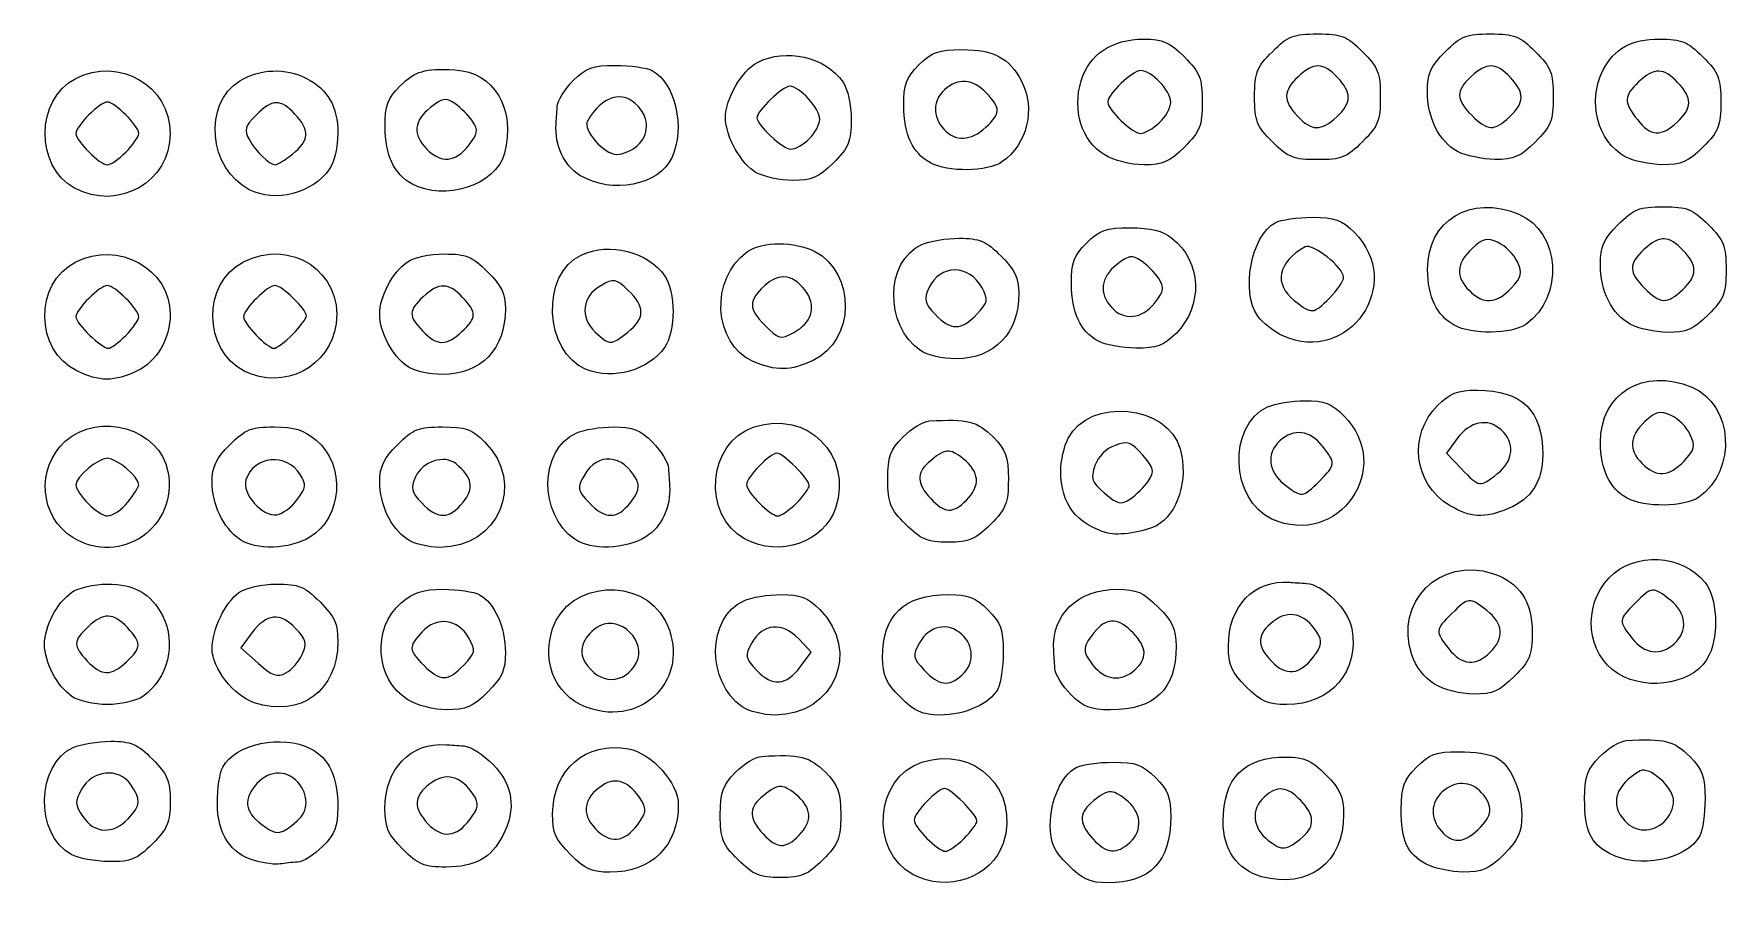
# Model space of a CAD drawing. Extents: x -1 to 2559, y 1 to 1442.
# Drawn here: x 1260.1 to 1691.3, y 958.7 to 1177.3 of the extents above; entities that cross this region are included whole.
import ezdxf

# ---------------------------------------------------------------- set-up
doc = ezdxf.new("R2010")
doc.units = 0
doc.layers.get('0').update_dxf_attribs({"linetype": 'CONTINUOUS'})
doc.layers.add('IMAGE', color=7, linetype='CONTINUOUS')

# ---------------------------------------------------------------- blocks, each defined once
blk = doc.blocks.new('wave')
at = {"layer": 'IMAGE', "color": 7}
for points in [[(599.48, -456.38), (599.48, -456.38)], [(643.65, -455.23), (643.65, -455.23)], [(688.81, -453.72), (688.81, -453.72)], [(732.81, -453.72), (732.81, -453.72)], [(775.48, -455.05), (775.48, -455.05)], [(467.82, -461.07), (467.82, -461.07)], [(510.79, -461.08), (510.79, -461.08)], [(554.56, -459.28), (554.56, -459.28)], [(672.43, -460.08), (672.43, -460.08)], [(380.62, -462.68), (380.62, -462.68)], [(423.05, -463.19), (423.05, -463.19)], [(585.38, -465.42), (585.38, -465.42)], [(629.64, -463.34), (629.64, -463.34)], [(719.58, -462.53), (719.58, -462.53)], [(762.25, -463.86), (762.25, -463.86)], [(496.2, -468.61), (496.2, -468.61)], [(541.07, -467.95), (541.07, -467.95)], [(367.58, -471.86), (367.58, -471.86)], [(412.03, -472.26), (412.03, -472.26)], [(453.38, -470.76), (453.38, -470.76)], [(687.05, -499.77), (687.05, -499.77)], [(733.22, -497.3), (733.22, -497.3)], [(776.81, -497.72), (776.81, -497.72)], [(642.49, -501.07), (642.49, -501.07)], [(466.14, -508.38), (466.14, -508.38)], [(508.38, -508.52), (508.38, -508.52)], [(718.71, -506.76), (718.71, -506.76)], [(763.58, -506.53), (763.58, -506.53)], [(380.62, -509.34), (380.62, -509.34)], [(423.05, -509.1), (423.05, -509.1)], [(628.04, -510.76), (628.04, -510.76)], [(675.07, -509.44), (675.07, -509.44)], [(452.19, -517.2), (452.19, -517.2)], [(540.32, -516), (540.32, -516)], [(582.85, -513.2), (582.85, -513.2)], [(368.16, -518.39), (368.16, -518.39)], [(410.72, -518.41), (410.72, -518.41)], [(497.75, -517.98), (497.75, -517.98)], [(777.22, -541.3), (777.22, -541.3)], [(640.86, -546.33), (640.86, -546.33)], [(684.38, -546.43), (684.38, -546.43)], [(729.72, -544.52), (729.72, -544.52)], [(381.13, -551.77), (381.13, -551.77)], [(424.22, -551.13), (424.22, -551.13)], [(466.44, -551.81), (466.44, -551.81)], [(509.1, -551.81), (509.1, -551.81)], [(594.56, -551.28), (594.56, -551.28)], [(762.71, -550.76), (762.71, -550.76)], [(551.29, -552.01), (551.29, -552.01)], [(672.32, -556.07), (672.32, -556.07)], [(717.55, -552.62), (717.55, -552.62)], [(579.1, -557.42), (579.1, -557.42)], [(630.56, -559.66), (630.56, -559.66)], [(367.12, -560.77), (367.12, -560.77)], [(409.52, -561.2), (409.52, -561.2)], [(452.19, -561.2), (452.19, -561.2)], [(494.85, -561.2), (494.85, -561.2)], [(538.25, -561.2), (538.25, -561.2)], [(425.52, -590.52), (425.52, -590.52)], [(727.9, -589.95), (727.9, -589.95)], [(774.79, -587.74), (774.79, -587.74)], [(380.81, -592.38), (380.81, -592.38)], [(466.63, -593.21), (466.63, -593.21)], [(510.58, -592.59), (510.58, -592.59)], [(552.34, -593.63), (552.34, -593.63)], [(637.46, -594.41), (637.46, -594.41)], [(682.89, -591.13), (682.89, -591.13)], [(665.76, -598.75), (665.76, -598.75)], [(713.7, -598.05), (713.7, -598.05)], [(760.37, -595.38), (760.37, -595.38)], [(366.85, -601.2), (366.85, -601.2)], [(413.28, -602.8), (413.28, -602.8)], [(452.37, -602.05), (452.37, -602.05)], [(577.76, -601.42), (577.76, -601.42)], [(621.13, -600.72), (621.13, -600.72)], [(499.39, -604.49), (499.39, -604.49)], [(537.52, -603.87), (537.52, -603.87)], [(381.18, -632.36), (381.18, -632.36)], [(424.23, -632.87), (424.23, -632.87)], [(468.22, -632.46), (468.22, -632.46)], [(510.89, -633.8), (510.89, -633.8)], [(772.12, -633.08), (772.12, -633.08)], [(551.9, -636.62), (551.9, -636.62)], [(593.96, -637.34), (593.96, -637.34)], [(680.23, -636.87), (680.23, -636.87)], [(724.81, -635.05), (724.81, -635.05)], [(366.71, -641.42), (366.71, -641.42)], [(451.1, -640.08), (451.1, -640.08)], [(493.76, -641.42), (493.76, -641.42)], [(636.12, -638.41), (636.12, -638.41)], [(758.26, -641.2), (758.26, -641.2)], [(413.65, -643.06), (413.65, -643.06)], [(536.43, -642.75), (536.43, -642.75)], [(580.91, -646.53), (580.91, -646.53)], [(620.43, -644.08), (620.43, -644.08)], [(711.6, -643.87), (711.6, -643.87)], [(669.65, -647.07), (669.65, -647.07)]]:
    blk.add_lwpolyline(points, close=True, dxfattribs=at)
for points in [[(597.23, -503.95), (597.23, -503.95)], [(550.62, -508.59), (550.62, -508.59)], [(719.44, -535.61), (716.72, -539.27), (720.56, -543.28)], [(412.7, -585.05), (409.9, -588.83), (414.28, -592.74)], [(552.34, -593.63), (555.06, -589.98), (551.86, -586.57)], [(593.46, -595.74), (593.46, -595.74)]]:
    blk.add_lwpolyline(points, dxfattribs=at)
for points in [[(623.76, -444.55), (625.78, -437.81), (631.56, -433.96), (639.7, -433.95)], [(639.7, -433.95), (644.52, -433.95), (646.26, -434.71), (650.03, -438.48)], [(672.43, -437.15), (676.42, -433.16), (677.79, -432.62), (683.9, -432.62)], [(683.9, -432.62), (690, -432.62), (691.37, -433.16), (695.36, -437.15)], [(716.43, -437.15), (720.42, -433.16), (721.79, -432.62), (727.9, -432.62)], [(727.9, -432.62), (734, -432.62), (735.37, -433.16), (739.36, -437.15)], [(756.56, -441.96), (759.51, -436.25), (763.65, -433.95), (770.99, -433.95)], [(770.99, -433.95), (776.61, -433.95), (778.11, -434.57), (782.03, -438.48)], [(367.85, -443.97), (378.9, -438.26), (391.9, -445.81), (391.9, -457.95)], [(541.34, -439.89), (548.63, -436.12), (558.6, -438.42), (563.15, -444.9)], [(582.46, -440.51), (585.8, -437.18), (587.38, -436.62), (593.5, -436.62)], [(593.5, -436.62), (601.51, -436.62), (605.53, -438.75), (608.57, -444.63)], [(650.03, -438.48), (654.02, -442.48), (654.56, -443.84), (654.56, -449.95)], [(667.9, -448.62), (667.9, -442.51), (668.44, -441.14), (672.43, -437.15)], [(689, -443.7), (685.38, -439.85), (682.93, -439.81), (678.98, -443.51)], [(695.36, -437.15), (699.36, -441.14), (699.9, -442.51), (699.9, -448.62)], [(711.9, -447.22), (711.9, -442.7), (712.73, -440.85), (716.43, -437.15)], [(733, -443.7), (729.38, -439.85), (726.93, -439.81), (722.98, -443.51)], [(739.36, -437.15), (743.36, -441.14), (743.9, -442.51), (743.9, -448.62)], [(782.03, -438.48), (786.02, -442.48), (786.56, -443.84), (786.56, -449.95)], [(367.58, -471.86), (357.4, -466.34), (357.57, -449.29), (367.85, -443.97)], [(409.61, -444.57), (414.73, -441.45), (421.27, -441.21), (426.55, -443.94)], [(426.55, -443.94), (432.15, -446.84), (434.56, -451.06), (434.56, -457.95)], [(450.46, -445.85), (454.26, -442.04), (456.6, -441.36), (464.35, -441.78)], [(464.35, -441.78), (474.36, -442.32), (479.98, -451.77), (476.97, -463)], [(494.46, -444.51), (497.76, -441.22), (499.41, -440.62), (505.21, -440.62)], [(505.21, -440.62), (508.99, -440.62), (513.23, -441.23), (514.64, -441.99)], [(514.64, -441.99), (520.43, -445.09), (523.03, -456.54), (519.64, -463.99)], [(533.23, -453.95), (533.23, -449.1), (537.35, -441.96), (541.34, -439.89)], [(578.61, -450.85), (578.57, -445.48), (579.21, -443.76), (582.46, -440.51)], [(599.66, -447.7), (596.25, -444.07), (592.4, -443.75), (589, -446.82)], [(638.92, -441.95), (636.76, -441.95), (630.56, -447.88), (630.56, -449.95)], [(646.56, -449.95), (646.56, -447.06), (641.68, -441.95), (638.92, -441.95)], [(678.98, -443.51), (675.14, -447.13), (675.09, -449.59), (678.8, -453.53)], [(688.81, -453.72), (692.66, -450.1), (692.7, -447.65), (689, -443.7)], [(722.98, -443.51), (719.06, -447.2), (719.09, -449.27), (723.17, -453.34)], [(732.81, -453.72), (736.66, -450.1), (736.7, -447.65), (733, -443.7)], [(762.25, -463.86), (755.2, -460.04), (752.53, -449.76), (756.56, -441.96)], [(775.66, -445.04), (772.05, -441.19), (769.59, -441.14), (765.65, -444.85)], [(412.03, -472.26), (401.67, -466.94), (400.22, -450.3), (409.61, -444.57)], [(446.61, -456.18), (446.57, -450.81), (447.21, -449.1), (450.46, -445.85)], [(490.4, -451.18), (490.49, -449.66), (492.32, -446.66), (494.46, -444.51)], [(511.02, -451.05), (507.15, -446.78), (501.75, -448.34), (498.12, -454.79)], [(549.6, -445.95), (547.76, -445.95), (541.23, -452.19), (541.23, -453.95)], [(557.23, -454.37), (557.23, -451.61), (552.1, -445.95), (549.6, -445.95)], [(563.15, -444.9), (564.34, -446.61), (565.23, -450.64), (565.23, -454.38)], [(589, -446.82), (585.97, -449.57), (585.87, -453.64), (588.77, -456.84)], [(599.48, -456.38), (603.3, -452.79), (603.32, -451.6), (599.66, -447.7)], [(608.57, -444.63), (612.23, -451.71), (610.07, -460.68), (603.61, -465.2)], [(629.64, -463.34), (623.89, -459.84), (621.48, -452.14), (623.76, -444.55)], [(719.58, -462.53), (714.82, -459.95), (711.9, -454.12), (711.9, -447.22)], [(765.65, -444.85), (761.85, -448.42), (761.8, -449.95), (765.33, -454.44)], [(775.48, -455.05), (779.32, -451.44), (779.37, -448.98), (775.66, -445.04)], [(375.9, -449.95), (374.01, -449.95), (367.9, -456.06), (367.9, -457.95)], [(383.9, -457.95), (383.9, -456.06), (377.78, -449.95), (375.9, -449.95)], [(423.66, -453.04), (419.97, -449.1), (417.91, -449.15), (413.78, -453.27)], [(458.11, -451.36), (453.88, -454.68), (453.58, -458.3), (457.23, -461.95)], [(464.34, -450.36), (462, -448.8), (461.18, -448.94), (458.11, -451.36)], [(468.82, -454.84), (467.84, -453.36), (465.82, -451.34), (464.34, -450.36)], [(490.11, -455.62), (490.18, -454.7), (490.3, -452.7), (490.4, -451.18)], [(510.79, -461.08), (513.82, -458.33), (513.92, -454.25), (511.02, -451.05)], [(585.38, -465.42), (580.82, -462.9), (578.66, -458.25), (578.61, -450.85)], [(630.56, -449.95), (630.56, -452.02), (636.76, -457.95), (638.92, -457.95)], [(643.65, -455.23), (645.25, -453.74), (646.56, -451.36), (646.56, -449.95)], [(654.56, -449.95), (654.56, -456.06), (654.02, -457.42), (650.03, -461.42)], [(672.43, -460.08), (668.44, -456.09), (667.9, -454.72), (667.9, -448.62)], [(699.9, -448.62), (699.9, -454.72), (699.36, -456.09), (695.36, -460.08)], [(743.9, -448.62), (743.9, -454.72), (743.36, -456.09), (739.36, -460.08)], [(786.56, -449.95), (786.56, -456.06), (786.02, -457.42), (782.03, -461.42)], [(413.78, -453.27), (410.9, -456.15), (410.67, -457), (412.06, -459.61)], [(423.05, -463.19), (427.32, -459.83), (427.49, -457.1), (423.66, -453.04)], [(453.38, -470.76), (448.82, -468.23), (446.66, -463.58), (446.61, -456.18)], [(467.82, -461.07), (470.24, -458), (470.38, -457.18), (468.82, -454.84)], [(496.2, -468.61), (492.15, -466.14), (489.73, -460.98), (490.11, -455.62)], [(498.12, -454.79), (496.85, -457.03), (502.33, -463.28), (505.55, -463.28)], [(541.07, -467.95), (537.29, -465.89), (533.23, -458.65), (533.23, -453.95)], [(541.23, -453.95), (541.23, -455.82), (547.82, -461.95), (549.83, -461.95)], [(554.56, -459.28), (556.03, -457.82), (557.23, -455.6), (557.23, -454.37)], [(565.23, -454.38), (565.23, -460), (564.61, -461.5), (560.7, -465.42)], [(588.77, -456.84), (591.71, -460.09), (595.71, -459.92), (599.48, -456.38)], [(638.92, -457.95), (639.91, -457.95), (642.04, -456.73), (643.65, -455.23)], [(678.8, -453.53), (682.41, -457.38), (684.87, -457.42), (688.81, -453.72)], [(723.17, -453.34), (727.19, -457.37), (728.86, -457.43), (732.81, -453.72)], [(765.33, -454.44), (768.69, -458.71), (771.41, -458.87), (775.48, -455.05)], [(391.9, -457.95), (391.9, -470.28), (378.64, -477.86), (367.58, -471.86)], [(367.9, -457.95), (367.9, -459.84), (374.01, -465.95), (375.9, -465.95)], [(380.62, -462.68), (382.42, -460.88), (383.9, -458.75), (383.9, -457.95)], [(412.06, -459.61), (413.63, -462.55), (417.09, -465.82), (418.72, -465.91)], [(434.56, -457.95), (434.56, -461.29), (433.63, -465.36), (432.48, -466.99)], [(457.23, -461.95), (460.87, -465.59), (464.5, -465.29), (467.82, -461.07)], [(505.55, -463.28), (507.09, -463.28), (509.45, -462.29), (510.79, -461.08)], [(549.83, -461.95), (550.97, -461.95), (553.1, -460.75), (554.56, -459.28)], [(683.9, -464.62), (677.79, -464.62), (676.42, -464.08), (672.43, -460.08)], [(695.36, -460.08), (691.37, -464.08), (690, -464.62), (683.9, -464.62)], [(739.36, -460.08), (735.57, -463.88), (733.89, -464.61), (729.03, -464.56)], [(375.9, -465.95), (376.7, -465.95), (378.82, -464.48), (380.62, -462.68)], [(418.72, -465.91), (419.17, -465.93), (421.12, -464.71), (423.05, -463.19)], [(476.97, -463), (474.8, -471.09), (461.73, -475.38), (453.38, -470.76)], [(519.64, -463.99), (516.35, -471.19), (504.33, -473.57), (496.2, -468.61)], [(560.7, -465.42), (556.9, -469.21), (555.22, -469.94), (550.36, -469.9)], [(603.61, -465.2), (600, -467.73), (589.77, -467.85), (585.38, -465.42)], [(639.7, -465.94), (636.3, -465.94), (632.13, -464.86), (629.64, -463.34)], [(650.03, -461.42), (646.26, -465.18), (644.52, -465.95), (639.7, -465.94)], [(729.03, -464.56), (725.84, -464.53), (721.59, -463.62), (719.58, -462.53)], [(771.7, -465.9), (768.51, -465.87), (764.25, -464.95), (762.25, -463.86)], [(782.03, -461.42), (778.23, -465.21), (776.55, -465.94), (771.7, -465.9)], [(432.48, -466.99), (428.12, -473.22), (418.64, -475.66), (412.03, -472.26)], [(550.36, -469.9), (547.17, -469.87), (542.99, -468.99), (541.07, -467.95)], [(711.94, -492.58), (711.85, -480.06), (722.89, -473.37), (735.18, -478.51)], [(735.18, -478.51), (745.74, -482.92), (746.79, -499.63), (736.94, -506.53)], [(760.43, -481.15), (764.42, -477.16), (765.79, -476.62), (771.9, -476.62)], [(771.9, -476.62), (778, -476.62), (779.37, -477.16), (783.36, -481.15)], [(625.13, -485.85), (628.48, -482.49), (630.04, -481.95), (636.28, -481.95)], [(636.28, -481.95), (641.48, -481.95), (644.48, -482.69), (646.87, -484.57)], [(668.73, -504.46), (664.35, -498.2), (667, -483.95), (673.16, -480.66)], [(673.16, -480.66), (674.57, -479.9), (678.81, -479.28), (682.58, -479.28)], [(682.58, -479.28), (688.35, -479.28), (690.04, -479.89), (693.26, -483.11)], [(755.9, -491.22), (755.9, -486.7), (756.73, -484.85), (760.43, -481.15)], [(783.36, -481.15), (787.36, -485.14), (787.9, -486.51), (787.9, -492.62)], [(367.85, -490.64), (378.57, -485.09), (391.9, -492.46), (391.9, -503.93)], [(410.52, -490.64), (422.58, -484.4), (435.9, -493.27), (434.14, -506.37)], [(496.53, -488.88), (503.81, -485.56), (513.43, -487.98), (517.82, -494.24)], [(538.85, -488.03), (542.63, -485.38), (550.88, -485.36), (555.94, -487.97)], [(582.85, -513.2), (573.63, -506.74), (573.84, -490.47), (583.19, -486.21)], [(583.19, -486.21), (585.12, -485.33), (589.42, -484.62), (592.76, -484.62)], [(592.76, -484.62), (597.89, -484.62), (599.54, -485.32), (603.36, -489.15)], [(621.28, -496.18), (621.24, -490.81), (621.88, -489.1), (625.13, -485.85)], [(646.87, -484.57), (654.42, -490.51), (654.9, -501.82), (647.9, -508.82)], [(680.78, -486.81), (673.74, -490.79), (672.66, -496.26), (678.08, -500.52)], [(693.26, -483.11), (706.32, -496.16), (691.89, -517.04), (675.07, -509.44)], [(690.56, -494.55), (690.56, -492.07), (682.61, -485.78), (680.78, -486.81)], [(729.9, -485.71), (727, -484.39), (726.08, -484.61), (723.22, -487.29)], [(734.8, -490.61), (733.96, -488.76), (731.75, -486.55), (729.9, -485.71)], [(777, -487.7), (773.38, -483.85), (770.93, -483.81), (766.98, -487.51)], [(368.16, -518.39), (357.39, -513.08), (357.2, -496.15), (367.85, -490.64)], [(410.72, -518.41), (400.19, -513.05), (400.06, -496.05), (410.52, -490.64)], [(445.23, -503.95), (445.23, -499.44), (448.44, -493.32), (452.19, -490.7)], [(452.19, -490.7), (453.89, -489.5), (457.92, -488.62), (461.66, -488.62)], [(461.66, -488.62), (467.28, -488.62), (468.78, -489.23), (472.7, -493.15)], [(497.75, -517.98), (487.02, -513.64), (486.18, -493.59), (496.53, -488.88)], [(540.32, -516), (530.03, -511.52), (529.15, -494.82), (538.85, -488.03)], [(555.94, -487.97), (566.53, -493.45), (566.27, -510.62), (555.53, -515.72)], [(598.55, -497.25), (595.29, -491.16), (587.78, -491.16), (585, -497.26)], [(603.36, -489.15), (606.86, -492.65), (607.9, -494.79), (607.9, -498.55)], [(632.77, -491.36), (628.73, -494.54), (628.22, -498.63), (631.44, -502.18)], [(639.01, -490.36), (636.67, -488.8), (635.85, -488.94), (632.77, -491.36)], [(643.49, -494.84), (642.51, -493.36), (640.49, -491.34), (639.01, -490.36)], [(723.22, -487.29), (719.2, -491.07), (719, -494.38), (722.56, -497.95)], [(733.22, -497.3), (735.91, -494.43), (736.12, -493.51), (734.8, -490.61)], [(763.58, -506.53), (758.82, -503.95), (755.9, -498.12), (755.9, -491.22)], [(766.98, -487.51), (763.06, -491.2), (763.09, -493.27), (767.17, -497.34)], [(776.81, -497.72), (780.66, -494.1), (780.7, -491.65), (777, -487.7)], [(466.33, -499.7), (462.72, -495.85), (460.26, -495.81), (456.32, -499.51)], [(472.7, -493.15), (476.2, -496.65), (477.23, -498.79), (477.23, -502.55)], [(508.49, -497.88), (505.3, -494.89), (504.86, -494.81), (501.49, -496.69)], [(517.82, -494.24), (518.96, -495.87), (519.9, -499.94), (519.9, -503.28)], [(554.03, -498.63), (550.9, -493.85), (546.91, -493.15), (543.12, -496.72)], [(642.49, -501.07), (644.91, -498), (645.04, -497.18), (643.49, -494.84)], [(687.05, -499.77), (688.98, -497.83), (690.56, -495.49), (690.56, -494.55)], [(718.71, -506.76), (714.23, -504.27), (712, -499.6), (711.94, -492.58)], [(787.9, -492.62), (787.9, -498.72), (787.36, -500.09), (783.36, -504.08)], [(375.9, -496.62), (374.01, -496.62), (367.9, -502.73), (367.9, -504.62)], [(383.9, -504.62), (383.9, -502.73), (377.78, -496.62), (375.9, -496.62)], [(418.56, -496.62), (416.68, -496.62), (410.56, -502.73), (410.56, -504.62)], [(426.56, -504.37), (426.56, -502.67), (420.32, -496.62), (418.56, -496.62)], [(456.32, -499.51), (452.5, -503.1), (452.47, -504.3), (456.13, -508.2)], [(466.14, -508.38), (469.96, -504.79), (469.99, -503.6), (466.33, -499.7)], [(501.49, -496.69), (496.73, -499.35), (496.08, -504.77), (500.07, -508.49)], [(508.38, -508.52), (512.8, -505.04), (512.83, -501.96), (508.49, -497.88)], [(543.12, -496.72), (539.05, -500.54), (539.06, -502.57), (543.17, -506.68)], [(550.62, -508.59), (555, -506.24), (556.38, -502.22), (554.03, -498.63)], [(585, -497.26), (583.67, -500.18), (583.88, -501.09), (586.58, -503.96)], [(607.9, -498.55), (607.9, -508.78), (601.68, -515.28), (591.9, -515.28)], [(597.23, -503.95), (600.05, -500.95), (600.18, -500.3), (598.55, -497.25)], [(628.04, -510.76), (623.49, -508.23), (621.33, -503.58), (621.28, -496.18)], [(678.08, -500.52), (682.53, -504.02), (682.82, -504), (687.05, -499.77)], [(722.56, -497.95), (726.13, -501.51), (729.45, -501.31), (733.22, -497.3)], [(767.17, -497.34), (771.19, -501.37), (772.86, -501.43), (776.81, -497.72)], [(391.9, -503.93), (391.9, -510.14), (388.48, -516.03), (383.53, -518.39)], [(423.05, -509.1), (424.98, -507.17), (426.56, -505.04), (426.56, -504.37)], [(452.19, -517.2), (448.44, -514.58), (445.23, -508.46), (445.23, -503.95)], [(477.23, -502.55), (477.23, -512.78), (471.01, -519.28), (461.23, -519.28)], [(519.9, -503.28), (519.9, -506.63), (518.96, -510.69), (517.82, -512.33)], [(586.58, -503.96), (590.52, -508.16), (593.28, -508.16), (597.23, -503.95)], [(631.44, -502.18), (634.59, -505.66), (639.24, -505.2), (642.49, -501.07)], [(675.07, -509.44), (672.78, -508.4), (669.93, -506.16), (668.73, -504.46)], [(783.36, -504.08), (779.57, -507.88), (777.89, -508.61), (773.03, -508.56)], [(367.9, -504.62), (367.9, -506.32), (374.39, -512.62), (376.15, -512.62)], [(380.62, -509.34), (382.42, -507.54), (383.9, -505.42), (383.9, -504.62)], [(410.56, -504.62), (410.56, -506.37), (416.62, -512.62), (418.32, -512.62)], [(434.14, -506.37), (432.67, -517.37), (420.74, -523.5), (410.72, -518.41)], [(456.13, -508.2), (459.74, -512.04), (462.2, -512.09), (466.14, -508.38)], [(500.07, -508.49), (503.77, -511.93), (504.04, -511.93), (508.38, -508.52)], [(543.17, -506.68), (546.88, -510.39), (547.13, -510.45), (550.62, -508.59)], [(647.9, -508.82), (644.75, -511.96), (643, -512.61), (637.67, -512.57)], [(736.94, -506.53), (733.33, -509.06), (723.1, -509.19), (718.71, -506.76)], [(773.03, -508.56), (769.84, -508.53), (765.59, -507.62), (763.58, -506.53)], [(376.15, -512.62), (376.81, -512.62), (378.82, -511.14), (380.62, -509.34)], [(418.32, -512.62), (418.99, -512.62), (421.11, -511.03), (423.05, -509.1)], [(517.82, -512.33), (513.67, -518.25), (504.68, -520.78), (497.75, -517.98)], [(637.67, -512.57), (634.13, -512.54), (629.8, -511.73), (628.04, -510.76)], [(461.23, -519.28), (457.88, -519.28), (453.82, -518.35), (452.19, -517.2)], [(555.53, -515.72), (549.89, -518.4), (545.99, -518.47), (540.32, -516)], [(591.9, -515.28), (588.55, -515.28), (584.49, -514.35), (582.85, -513.2)], [(755.94, -536.58), (755.85, -524.06), (766.89, -517.37), (779.18, -522.51)], [(383.53, -518.39), (377.67, -521.16), (373.8, -521.16), (368.16, -518.39)], [(620.46, -535.48), (625.86, -525.05), (645.95, -526.99), (648.97, -538.23)], [(671.19, -527.54), (673.12, -526.67), (677.41, -525.95), (680.73, -525.95)], [(680.73, -525.95), (685.6, -525.95), (687.51, -526.69), (690.6, -529.78)], [(714.56, -527.08), (717.64, -524), (719.52, -523.28), (724.53, -523.28)], [(724.53, -523.28), (735.96, -523.28), (741.23, -528.46), (741.23, -539.72)], [(779.18, -522.51), (789.74, -526.92), (790.79, -543.63), (780.94, -550.53)], [(365.2, -536.28), (373.79, -528.54), (389.28, -533.09), (391.32, -543.94)], [(540.55, -532.62), (554.02, -528.17), (565.68, -539.8), (561.24, -553.27)], [(672.32, -556.07), (661.72, -551.29), (660.97, -532.2), (671.19, -527.54)], [(690.6, -529.78), (703.69, -542.88), (689.22, -563.69), (672.32, -556.07)], [(717.55, -552.62), (708.34, -547), (706.9, -534.74), (714.56, -527.08)], [(730.67, -533.38), (727.24, -530.27), (722.75, -531.16), (719.44, -535.61)], [(773.9, -529.71), (771, -528.39), (770.08, -528.61), (767.22, -531.29)], [(778.8, -534.61), (777.96, -532.76), (775.75, -530.55), (773.9, -529.71)], [(407.1, -537.15), (411.05, -533.2), (412.49, -532.62), (418.33, -532.62)], [(418.33, -532.62), (423.57, -532.62), (425.91, -533.36), (429.08, -536.03)], [(449.76, -537.15), (453.75, -533.16), (455.13, -532.62), (461.2, -532.62)], [(461.2, -532.62), (467.02, -532.62), (468.7, -533.21), (471.93, -536.44)], [(494.85, -561.2), (485.63, -554.74), (485.84, -538.47), (495.19, -534.21)], [(495.19, -534.21), (497.12, -533.33), (501.41, -532.62), (504.73, -532.62)], [(504.73, -532.62), (509.63, -532.62), (511.51, -533.35), (514.67, -536.51)], [(538.25, -561.2), (527.12, -555.16), (528.61, -536.56), (540.55, -532.62)], [(578.46, -535.18), (580.6, -533.04), (583.6, -531.21), (585.13, -531.12)], [(585.13, -531.12), (594.91, -530.53), (597.27, -531.12), (601.33, -535.18)], [(685.13, -537.46), (681.97, -533.45), (677.88, -532.95), (674.33, -536.16)], [(729.72, -544.52), (733.86, -541.26), (734.26, -536.63), (730.67, -533.38)], [(767.22, -531.29), (763.2, -535.07), (763, -538.38), (766.56, -541.95)], [(777.22, -541.3), (779.91, -538.43), (780.12, -537.51), (778.8, -534.61)], [(367.12, -560.77), (358.64, -555.6), (357.66, -543.08), (365.2, -536.28)], [(402.56, -546.55), (402.56, -542.79), (403.6, -540.65), (407.1, -537.15)], [(429.08, -536.03), (436.62, -542.37), (435.73, -555.65), (427.43, -560.71)], [(445.23, -546.55), (445.23, -542.79), (446.26, -540.65), (449.76, -537.15)], [(471.93, -536.44), (482.46, -546.97), (475.54, -563.26), (460.53, -563.28)], [(510.61, -546.03), (507.15, -539.57), (500.6, -539), (497.31, -544.88)], [(514.67, -536.51), (516.81, -538.66), (518.64, -541.66), (518.73, -543.18)], [(574.56, -545.98), (574.56, -540.13), (575.16, -538.48), (578.46, -535.18)], [(593.74, -540.73), (590.21, -537.95), (589.11, -538.07), (584.9, -541.69)], [(601.33, -535.18), (604.64, -538.48), (605.23, -540.13), (605.23, -545.98)], [(618.56, -543.95), (618.56, -541.31), (619.42, -537.5), (620.46, -535.48)], [(632.39, -537.33), (630.09, -538.14), (628.09, -540.14), (627.28, -542.45)], [(639.43, -539.79), (636.56, -536.45), (635.72, -536.16), (632.39, -537.33)], [(648.97, -538.23), (651.08, -546.09), (648.36, -554.85), (642.9, -557.77)], [(674.33, -536.16), (670.86, -539.3), (671.31, -543.96), (675.41, -547.19)], [(684.38, -546.43), (688.61, -542.2), (688.64, -541.92), (685.13, -537.46)], [(762.71, -550.76), (758.23, -548.27), (756, -543.6), (755.94, -536.58)], [(375.9, -540.62), (373.5, -540.62), (367.9, -545.34), (367.9, -547.35)], [(383.9, -547.35), (383.9, -545.34), (378.29, -540.62), (375.9, -540.62)], [(425.02, -544.75), (421.58, -539.18), (413.12, -539.98), (411.19, -546.06)], [(464.65, -542.02), (461.72, -539.59), (456.1, -541.39), (454.3, -545.33)], [(466.44, -551.81), (469.31, -548.15), (468.82, -545.49), (464.65, -542.02)], [(518.73, -543.18), (518.82, -544.7), (518.95, -546.7), (519.01, -547.62)], [(546.32, -539.28), (544.62, -539.28), (538.56, -545.53), (538.56, -547.28)], [(554.56, -547.52), (554.56, -545.95), (547.9, -539.28), (546.32, -539.28)], [(584.9, -541.69), (581.78, -544.36), (581.96, -547.13), (585.46, -550.86)], [(594.56, -551.28), (598.2, -547.65), (597.91, -544.01), (593.74, -540.73)], [(627.28, -542.45), (626.11, -545.78), (626.4, -546.61), (629.74, -549.49)], [(640.86, -546.33), (642.49, -543.89), (642.32, -543.15), (639.43, -539.79)], [(720.56, -543.28), (725.12, -548.04), (725.22, -548.05), (729.72, -544.52)], [(741.23, -539.72), (741.23, -546.52), (738.4, -550.93), (732.43, -553.42)], [(766.56, -541.95), (770.13, -545.51), (773.45, -545.31), (777.22, -541.3)], [(391.32, -543.94), (393.97, -558.11), (379.39, -568.25), (367.12, -560.77)], [(367.9, -547.35), (367.9, -549.57), (373.66, -555.28), (375.9, -555.28)], [(381.13, -551.77), (382.65, -549.84), (383.9, -547.85), (383.9, -547.35)], [(409.52, -561.2), (405.41, -558.32), (402.56, -552.33), (402.56, -546.55)], [(411.19, -546.06), (410.08, -549.57), (415.34, -555.56), (419.05, -555)], [(424.22, -551.13), (426.47, -548.1), (426.58, -547.27), (425.02, -544.75)], [(452.19, -561.2), (448.07, -558.32), (445.23, -552.33), (445.23, -546.55)], [(454.3, -545.33), (453.01, -548.16), (453.24, -549.12), (455.91, -551.96)], [(497.31, -544.88), (495.42, -548.24), (495.5, -548.69), (498.5, -551.88)], [(509.1, -551.81), (511.08, -549.3), (511.49, -547.69), (510.61, -546.03)], [(519.01, -547.62), (519.39, -552.98), (516.98, -558.14), (512.93, -560.61)], [(538.56, -547.28), (538.56, -549.17), (544.68, -555.28), (546.56, -555.28)], [(551.29, -552.01), (553.09, -550.21), (554.56, -548.19), (554.56, -547.52)], [(579.1, -557.42), (575.11, -553.43), (574.56, -552.05), (574.56, -545.98)], [(605.23, -545.98), (605.23, -552.05), (604.68, -553.43), (600.7, -557.42)], [(630.56, -559.66), (622.55, -557.38), (618.56, -552.15), (618.56, -543.95)], [(636.28, -550.92), (637.8, -549.91), (639.86, -547.85), (640.86, -546.33)], [(675.41, -547.19), (679.86, -550.69), (680.15, -550.67), (684.38, -546.43)], [(375.9, -555.28), (377.26, -555.28), (379.61, -553.7), (381.13, -551.77)], [(419.05, -555), (420.47, -554.79), (422.8, -553.05), (424.22, -551.13)], [(455.91, -551.96), (459.9, -556.21), (463.01, -556.17), (466.44, -551.81)], [(498.5, -551.88), (502.57, -556.21), (505.66, -556.19), (509.1, -551.81)], [(585.46, -550.86), (589.02, -554.65), (591.1, -554.74), (594.56, -551.28)], [(629.74, -549.49), (633.1, -552.38), (633.84, -552.54), (636.28, -550.92)], [(780.94, -550.53), (777.33, -553.06), (767.1, -553.19), (762.71, -550.76)], [(561.24, -553.27), (558.36, -561.99), (546.95, -565.92), (538.25, -561.2)], [(546.56, -555.28), (547.36, -555.28), (549.49, -553.81), (551.29, -552.01)], [(732.43, -553.42), (726.38, -555.95), (722.69, -555.75), (717.55, -552.62)], [(589.9, -561.95), (584.55, -561.95), (582.97, -561.29), (579.1, -557.42)], [(600.7, -557.42), (596.83, -561.29), (595.25, -561.95), (589.9, -561.95)], [(642.9, -557.77), (639.92, -559.36), (633.16, -560.4), (630.56, -559.66)], [(427.43, -560.71), (422.35, -563.81), (413.58, -564.05), (409.52, -561.2)], [(460.53, -563.28), (457.57, -563.28), (453.82, -562.35), (452.19, -561.2)], [(512.93, -560.61), (507.69, -563.8), (498.98, -564.09), (494.85, -561.2)], [(758.15, -571.01), (764.57, -564.32), (776.8, -564.93), (782.54, -572.23)], [(707.89, -590.6), (703.47, -577.2), (715.1, -565.51), (728.46, -569.91)], [(366.85, -574.7), (368.49, -573.55), (372.55, -572.62), (375.9, -572.62)], [(375.9, -572.62), (382.79, -572.62), (387.01, -575.03), (389.9, -580.63)], [(409.39, -574.79), (411.23, -573.5), (415.14, -572.62), (418.99, -572.62)], [(418.99, -572.62), (424.61, -572.62), (426.11, -573.23), (430.03, -577.15)], [(489.24, -583.93), (493.23, -571.84), (511.98, -570.51), (517.87, -581.91)], [(661.23, -588.42), (661.25, -578.2), (667.69, -571.51), (676.9, -572.16)], [(676.9, -572.16), (677.81, -572.23), (679.72, -572.36), (681.13, -572.45)], [(681.13, -572.45), (685.39, -572.73), (691.73, -579.06), (692.65, -583.94)], [(728.46, -569.91), (735.36, -572.19), (738.56, -576.96), (738.56, -584.93)], [(760.37, -595.38), (752.35, -590.49), (751.24, -578.23), (758.15, -571.01)], [(773.72, -576.71), (769.26, -573.21), (768.98, -573.23), (764.75, -577.46)], [(782.54, -572.23), (785.62, -576.14), (786.15, -585.13), (783.64, -590.65)], [(359.9, -587.95), (359.9, -583.44), (363.11, -577.32), (366.85, -574.7)], [(402.56, -589.04), (402.56, -584.22), (405.91, -577.22), (409.39, -574.79)], [(430.03, -577.15), (433.73, -580.85), (434.56, -582.7), (434.56, -587.22)], [(452.37, -602.05), (444.07, -596.99), (443.18, -583.7), (450.71, -577.36)], [(450.71, -577.36), (453.88, -574.7), (456.23, -573.95), (461.42, -573.95)], [(461.42, -573.95), (465.08, -573.95), (469.23, -574.57), (470.64, -575.32)], [(470.64, -575.32), (474.38, -577.32), (477.23, -583.68), (477.23, -590.02)], [(537.52, -603.87), (528.3, -597.41), (528.51, -581.14), (537.86, -576.88)], [(537.86, -576.88), (539.78, -576), (544.07, -575.28), (547.4, -575.28)], [(547.4, -575.28), (552.27, -575.28), (554.17, -576.02), (557.26, -579.11)], [(573.23, -591.35), (573.23, -580.43), (578.62, -575.28), (590.06, -575.28)], [(590.06, -575.28), (594.96, -575.28), (596.84, -576.02), (600, -579.18)], [(616.78, -589.62), (616.13, -580.41), (622.82, -573.96), (633.03, -573.95)], [(633.03, -573.95), (637.85, -573.95), (639.59, -574.71), (643.36, -578.48)], [(727.05, -579.38), (722.6, -575.88), (722.31, -575.9), (718.08, -580.13)], [(764.75, -577.46), (760.51, -581.7), (760.49, -581.98), (763.99, -586.44)], [(774.79, -587.74), (778.27, -584.6), (777.81, -579.94), (773.72, -576.71)], [(381, -583.7), (377.38, -579.85), (374.93, -579.81), (370.98, -583.51)], [(389.9, -580.63), (393.56, -587.71), (391.4, -596.68), (384.94, -601.2)], [(423.83, -583.88), (419.93, -579.73), (416.37, -580.1), (412.7, -585.05)], [(467.82, -586.21), (465.16, -581.45), (459.74, -580.79), (456.02, -584.79)], [(517.87, -581.91), (524.68, -595.07), (513.7, -608.49), (499.39, -604.49)], [(510.58, -592.59), (513.37, -587.37), (506.47, -580.48), (501.26, -583.27)], [(557.26, -579.11), (567.79, -589.64), (560.87, -605.93), (545.86, -605.94)], [(600, -579.18), (603.3, -582.48), (603.9, -584.13), (603.9, -589.93)], [(637, -585.04), (633.54, -581.35), (630.37, -581.1), (627.64, -584.28)], [(643.36, -578.48), (647.03, -582.15), (647.9, -584.05), (647.9, -588.42)], [(672.65, -582.12), (668.45, -585.42), (668.33, -588.15), (672.18, -592.25)], [(683.76, -584.89), (680.76, -580.09), (676.56, -579.04), (672.65, -582.12)], [(718.08, -580.13), (713.85, -584.36), (713.82, -584.65), (717.33, -589.1)], [(727.9, -589.95), (731.53, -586.31), (731.24, -582.68), (727.05, -579.38)], [(370.98, -583.51), (367.16, -587.1), (367.14, -588.3), (370.8, -592.2)], [(380.81, -592.38), (384.63, -588.79), (384.66, -587.6), (381, -583.7)], [(425.52, -590.52), (426.78, -587.74), (426.53, -586.76), (423.83, -583.88)], [(456.02, -584.79), (452.47, -588.6), (452.52, -589.36), (456.5, -593.34)], [(466.63, -593.21), (469.63, -590.02), (469.7, -589.58), (467.82, -586.21)], [(499.39, -604.49), (490.49, -602.01), (486.16, -593.24), (489.24, -583.93)], [(501.26, -583.27), (497.16, -585.46), (495.54, -589.41), (497.47, -592.5)], [(551.86, -586.57), (547.76, -582.21), (542.72, -582.62), (539.97, -587.54)], [(593.34, -585.38), (589.86, -582.23), (585.07, -583.2), (582.64, -587.54)], [(593.46, -595.74), (596.62, -592.88), (596.57, -588.3), (593.34, -585.38)], [(627.64, -584.28), (624.02, -588.5), (623.9, -589.6), (626.68, -593.13)], [(637.46, -594.41), (640.67, -591.5), (640.54, -588.8), (637, -585.04)], [(692.65, -583.94), (694.67, -594.73), (687.37, -603.27), (676.1, -603.28)], [(682.89, -591.13), (685.1, -588.16), (685.22, -587.24), (683.76, -584.89)], [(738.56, -584.93), (738.56, -590.68), (737.97, -592.14), (734.03, -596.08)], [(763.99, -586.44), (767.15, -590.45), (771.25, -590.95), (774.79, -587.74)], [(366.85, -601.2), (363.11, -598.58), (359.9, -592.46), (359.9, -587.95)], [(413.28, -602.8), (408.09, -601.1), (402.56, -594), (402.56, -589.04)], [(434.56, -587.22), (434.56, -599.77), (425.12, -606.68), (413.28, -602.8)], [(421.34, -595.22), (422.82, -594.43), (424.7, -592.32), (425.52, -590.52)], [(477.23, -590.02), (477.23, -594.53), (476.4, -596.38), (472.7, -600.08)], [(539.97, -587.54), (538.09, -590.91), (538.17, -591.35), (541.21, -594.6)], [(582.64, -587.54), (580.76, -590.91), (580.83, -591.35), (583.83, -594.54)], [(603.9, -589.93), (603.9, -593.71), (603.28, -597.95), (602.52, -599.36)], [(617.06, -594.05), (616.97, -592.53), (616.84, -590.53), (616.78, -589.62)], [(647.9, -588.42), (647.9, -599.43), (642.54, -604.62), (631.19, -604.62)], [(665.76, -598.75), (661.99, -594.98), (661.23, -593.24), (661.23, -588.42)], [(713.7, -598.05), (711.12, -596.48), (708.88, -593.6), (707.89, -590.6)], [(717.33, -589.1), (720.62, -593.3), (724.26, -593.59), (727.9, -589.95)], [(783.64, -590.65), (780.38, -597.79), (768.34, -600.24), (760.37, -595.38)], [(370.8, -592.2), (374.41, -596.04), (376.87, -596.09), (380.81, -592.38)], [(414.28, -592.74), (417.91, -595.99), (419.11, -596.41), (421.34, -595.22)], [(456.5, -593.34), (460.65, -597.49), (462.64, -597.46), (466.63, -593.21)], [(497.47, -592.5), (501.07, -598.27), (507.51, -598.32), (510.58, -592.59)], [(541.21, -594.6), (545.17, -598.81), (548.72, -598.5), (552.34, -593.63)], [(577.76, -601.42), (574.06, -597.72), (573.23, -595.86), (573.23, -591.35)], [(583.83, -594.54), (587.55, -598.5), (590.06, -598.82), (593.46, -595.74)], [(621.13, -600.72), (618.98, -598.57), (617.15, -595.57), (617.06, -594.05)], [(626.68, -593.13), (629.82, -597.12), (633.92, -597.61), (637.46, -594.41)], [(672.18, -592.25), (675.81, -596.11), (679.47, -595.73), (682.89, -591.13)], [(602.52, -599.36), (600.52, -603.1), (594.17, -605.95), (587.83, -605.95)], [(676.1, -603.28), (671.27, -603.28), (669.53, -602.52), (665.76, -598.75)], [(723.7, -600.61), (720.33, -600.61), (716.13, -599.53), (713.7, -598.05)], [(734.03, -596.08), (730.26, -599.85), (728.52, -600.61), (723.7, -600.61)], [(375.9, -603.28), (372.55, -603.28), (368.49, -602.35), (366.85, -601.2)], [(384.94, -601.2), (383.3, -602.35), (379.24, -603.28), (375.9, -603.28)], [(462.36, -604.61), (459, -604.61), (454.8, -603.53), (452.37, -602.05)], [(472.7, -600.08), (468.93, -603.85), (467.18, -604.61), (462.36, -604.61)], [(587.83, -605.95), (583.31, -605.95), (581.46, -605.11), (577.76, -601.42)], [(631.19, -604.62), (626.15, -604.62), (624.31, -603.9), (621.13, -600.72)], [(545.86, -605.94), (542.91, -605.95), (539.15, -605.01), (537.52, -603.87)], [(405.27, -619.21), (408.48, -613.22), (420.38, -610.73), (427.7, -614.52)], [(762.46, -612.45), (772.24, -611.86), (774.61, -612.45), (778.67, -616.51)], [(366.71, -641.42), (357.41, -636.27), (357.73, -618.52), (367.19, -614.21)], [(367.19, -614.21), (369.12, -613.33), (373.42, -612.62), (376.76, -612.62)], [(376.76, -612.62), (381.89, -612.62), (383.54, -613.32), (387.36, -617.15)], [(427.7, -614.52), (432.35, -616.92), (434.56, -621.74), (434.56, -629.45)], [(446.57, -629.75), (446.58, -619.54), (453.02, -612.85), (462.23, -613.5)], [(462.23, -613.5), (463.15, -613.56), (465.16, -613.69), (466.7, -613.78)], [(466.7, -613.78), (468.24, -613.87), (471.54, -615.99), (474.03, -618.48)], [(489.23, -631.08), (489.25, -619.82), (497.78, -612.5), (508.55, -614.53)], [(508.55, -614.53), (514.4, -615.62), (521.23, -623.26), (521.23, -628.71)], [(535.79, -620.51), (537.94, -618.37), (540.94, -616.54), (542.46, -616.45)], [(542.46, -616.45), (552.24, -615.86), (554.61, -616.45), (558.67, -620.51)], [(583.21, -617.95), (596.69, -613.51), (608.35, -625.14), (603.9, -638.6)], [(659.9, -633.04), (659.9, -621.97), (665.18, -616.62), (676.09, -616.62)], [(676.09, -616.62), (680.46, -616.62), (682.37, -617.48), (686.03, -621.15)], [(709.13, -619.18), (712.42, -615.88), (714.08, -615.28), (719.88, -615.28)], [(719.88, -615.28), (723.65, -615.28), (727.89, -615.9), (729.3, -616.66)], [(751.9, -627.27), (751.9, -621.47), (752.5, -619.81), (755.79, -616.51)], [(755.79, -616.51), (757.94, -614.37), (760.94, -612.54), (762.46, -612.45)], [(778.67, -616.51), (781.96, -619.81), (782.56, -621.47), (782.56, -627.27)], [(381.77, -623.5), (378.8, -619.26), (372.05, -619.96), (369.35, -624.8)], [(387.36, -617.15), (391.23, -621.02), (391.9, -622.6), (391.9, -627.95)], [(403.9, -628.35), (403.9, -624.73), (404.51, -620.62), (405.27, -619.21)], [(424.36, -623.05), (421.22, -619.59), (416.55, -620.03), (413.36, -624.09)], [(469.09, -626.23), (466.09, -621.42), (461.9, -620.37), (457.99, -623.45)], [(474.03, -618.48), (479.16, -623.62), (480.04, -629.89), (476.57, -636.6)], [(531.9, -631.31), (531.9, -625.46), (532.49, -623.82), (535.79, -620.51)], [(558.67, -620.51), (561.97, -623.82), (562.56, -625.46), (562.56, -631.31)], [(580.91, -646.53), (569.78, -640.49), (571.28, -621.89), (583.21, -617.95)], [(615.9, -634.02), (615.9, -627.68), (618.75, -621.32), (622.49, -619.32)], [(622.49, -619.32), (623.9, -618.57), (628.14, -617.95), (631.91, -617.95)], [(631.91, -617.95), (637.71, -617.95), (639.37, -618.55), (642.67, -621.85)], [(705.23, -629.93), (705.23, -624.13), (705.83, -622.48), (709.13, -619.18)], [(729.3, -616.66), (733.04, -618.66), (735.9, -625.01), (735.9, -631.35)], [(766.07, -620.17), (759.72, -623.75), (758.21, -628.55), (762.1, -632.84)], [(774.56, -627.84), (774.56, -624.43), (768.4, -618.86), (766.07, -620.17)], [(369.35, -624.8), (367.59, -627.94), (367.63, -628.67), (369.67, -631.8)], [(381.18, -632.36), (384.45, -628.85), (384.55, -627.47), (381.77, -623.5)], [(413.36, -624.09), (410.3, -627.98), (411.09, -630.97), (416.12, -634.49)], [(424.23, -632.87), (427.17, -630.35), (427.22, -626.22), (424.36, -623.05)], [(457.99, -623.45), (453.79, -626.75), (453.66, -629.48), (457.51, -633.59)], [(501.89, -623.83), (497.1, -626.97), (496.44, -630.94), (500.06, -634.78)], [(511.82, -627.66), (508.82, -622.84), (505.4, -621.53), (501.89, -623.83)], [(551.07, -626.06), (547.54, -623.29), (546.44, -623.41), (542.23, -627.03)], [(588.99, -624.62), (587.28, -624.62), (581.23, -630.86), (581.23, -632.62)], [(597.23, -632.86), (597.23, -631.28), (590.56, -624.62), (588.99, -624.62)], [(635.07, -627.4), (631.54, -624.62), (630.44, -624.74), (626.23, -628.36)], [(642.67, -621.85), (645.83, -625.01), (646.56, -626.89), (646.56, -631.78)], [(679.66, -627.7), (676.24, -624.05), (673.66, -623.81), (670.33, -626.82)], [(686.03, -621.15), (689.73, -624.85), (690.56, -626.7), (690.56, -631.22)], [(725.69, -625.72), (722.95, -622.69), (718.87, -622.59), (715.67, -625.49)], [(391.9, -627.95), (391.9, -633.3), (391.23, -634.88), (387.36, -638.75)], [(413.65, -643.06), (407.31, -641.36), (403.9, -636.2), (403.9, -628.35)], [(434.56, -629.45), (434.56, -634.35), (433.83, -636.22), (430.67, -639.39)], [(468.22, -632.46), (470.43, -629.5), (470.56, -628.57), (469.09, -626.23)], [(521.23, -628.71), (521.23, -639.21), (514.43, -645.95), (503.83, -645.95)], [(510.89, -633.8), (513.05, -630.88), (513.21, -629.88), (511.82, -627.66)], [(542.23, -627.03), (539.12, -629.7), (539.29, -632.46), (542.8, -636.2)], [(551.9, -636.62), (555.53, -632.98), (555.24, -629.35), (551.07, -626.06)], [(626.23, -628.36), (623.12, -631.03), (623.29, -633.8), (626.8, -637.53)], [(636.12, -638.41), (639.59, -635.27), (639.15, -630.6), (635.07, -627.4)], [(670.33, -626.82), (666.87, -629.96), (667.31, -634.63), (671.39, -637.83)], [(680.23, -636.87), (683.34, -634.2), (683.17, -631.43), (679.66, -627.7)], [(715.67, -625.49), (712.64, -628.23), (712.54, -632.31), (715.44, -635.51)], [(724.81, -635.05), (728.46, -631.62), (728.7, -629.05), (725.69, -625.72)], [(758.26, -641.2), (753.34, -638.53), (751.9, -635.37), (751.9, -627.27)], [(772.12, -633.08), (773.47, -631.86), (774.56, -629.51), (774.56, -627.84)], [(782.56, -627.27), (782.56, -631.04), (781.95, -635.28), (781.19, -636.69)], [(369.67, -631.8), (372.51, -636.12), (377.45, -636.37), (381.18, -632.36)], [(416.12, -634.49), (419.08, -636.56), (420.2, -636.34), (424.23, -632.87)], [(451.1, -640.08), (447.33, -636.31), (446.56, -634.57), (446.57, -629.75)], [(457.51, -633.59), (461.14, -637.44), (464.8, -637.06), (468.22, -632.46)], [(493.76, -641.42), (489.99, -637.65), (489.23, -635.9), (489.23, -631.08)], [(500.06, -634.78), (503.8, -638.77), (507.44, -638.44), (510.89, -633.8)], [(536.43, -642.75), (532.44, -638.76), (531.9, -637.39), (531.9, -631.31)], [(562.56, -631.31), (562.56, -637.39), (562.02, -638.76), (558.03, -642.75)], [(581.23, -632.62), (581.23, -634.5), (587.34, -640.62), (589.23, -640.62)], [(593.96, -637.34), (595.76, -635.54), (597.23, -633.52), (597.23, -632.86)], [(646.56, -631.78), (646.56, -643.23), (641.42, -648.62), (630.5, -648.62)], [(669.65, -647.07), (663.54, -645.41), (659.9, -640.16), (659.9, -633.04)], [(690.56, -631.22), (690.56, -643.52), (681.61, -650.31), (669.65, -647.07)], [(711.6, -643.87), (706.67, -641.2), (705.23, -638.04), (705.23, -629.93)], [(735.9, -631.35), (735.9, -635.86), (735.06, -637.72), (731.36, -641.42)], [(762.1, -632.84), (764.85, -635.88), (768.93, -635.97), (772.12, -633.08)], [(476.57, -636.6), (473.61, -642.32), (469.48, -644.62), (462.13, -644.62)], [(542.8, -636.2), (546.35, -639.98), (548.44, -640.08), (551.9, -636.62)], [(589.23, -640.62), (590.03, -640.62), (592.16, -639.14), (593.96, -637.34)], [(620.43, -644.08), (616.73, -640.38), (615.9, -638.53), (615.9, -634.02)], [(626.8, -637.53), (630.22, -641.18), (632.8, -641.42), (636.12, -638.41)], [(671.39, -637.83), (674.92, -640.61), (676.02, -640.49), (680.23, -636.87)], [(715.44, -635.51), (718.34, -638.72), (721.04, -638.59), (724.81, -635.05)], [(781.19, -636.69), (777.95, -642.75), (765.6, -645.18), (758.26, -641.2)], [(376.36, -643.24), (372.81, -643.21), (368.46, -642.39), (366.71, -641.42)], [(387.36, -638.75), (383.43, -642.68), (381.97, -643.28), (376.36, -643.24)], [(430.67, -639.39), (428.52, -641.53), (425.67, -643.33), (424.33, -643.38)], [(462.13, -644.62), (456.52, -644.62), (455.01, -644), (451.1, -640.08)], [(503.83, -645.95), (499.31, -645.95), (497.46, -645.11), (493.76, -641.42)], [(603.9, -638.6), (601.02, -647.32), (589.62, -651.25), (580.91, -646.53)], [(731.36, -641.42), (727.57, -645.21), (725.89, -645.94), (721.03, -645.9)], [(419.9, -643.84), (418.8, -644.04), (415.98, -643.69), (413.65, -643.06)], [(424.33, -643.38), (422.99, -643.44), (421, -643.65), (419.9, -643.84)], [(547.23, -647.28), (541.88, -647.28), (540.3, -646.62), (536.43, -642.75)], [(558.03, -642.75), (554.16, -646.62), (552.58, -647.28), (547.23, -647.28)], [(630.5, -648.62), (625.98, -648.62), (624.13, -647.78), (620.43, -644.08)], [(721.03, -645.9), (717.84, -645.87), (713.59, -644.96), (711.6, -643.87)]]:
    blk.add_open_spline(points, degree=3, dxfattribs=at)

msp = doc.modelspace()

# ---------------------------------------------------------------- block references
at = {"linetype": 'Continuous'}
msp.add_blockref('wave', (902.91, 1609.95), dxfattribs=at)

doc.saveas('drawing.dxf')
